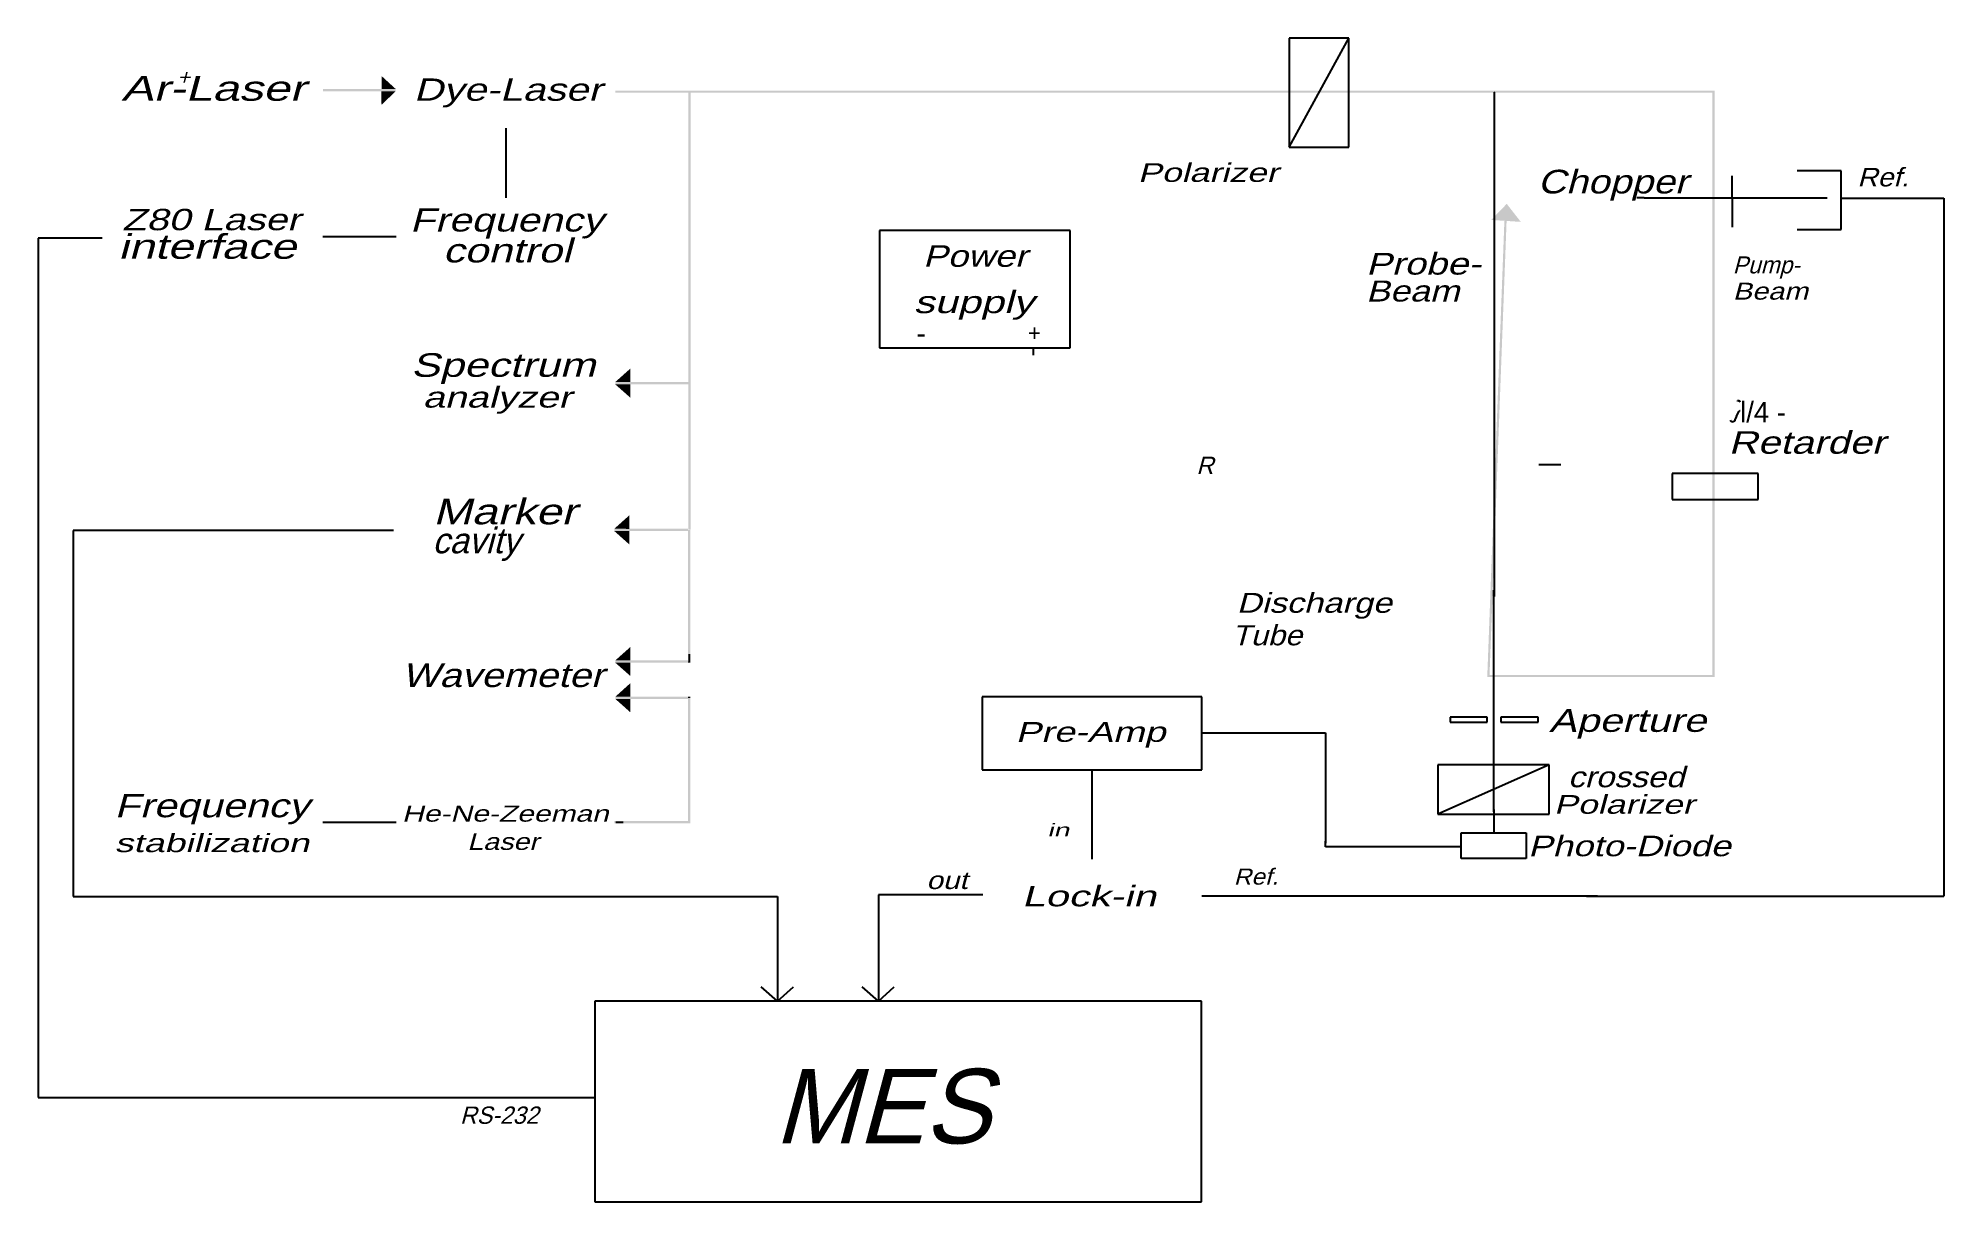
# Model space of a CAD drawing. Extents: x -18.8 to -5.8, y -11.9 to -4.
import ezdxf
from ezdxf.enums import TextEntityAlignment as Align

# ---------------------------------------------------------------- set-up
doc = ezdxf.new("R2010")
doc.units = 0
doc.layers.get('0').update_dxf_attribs({"linetype": 'CONTINUOUS'})
doc.layers.add('1', color=3, linetype='CONTINUOUS')
doc.layers.get('0').off()

# ---------------------------------------------------------------- blocks, each defined once
blk = doc.blocks.new('RECTANG')
at = {"color": 0}
for p, q in [((1, 1), (0, 1)), ((0, 1), (0, 0)), ((1, 0), (1, 1)), ((0, 0), (1, 0))]:
    blk.add_line(p, q, dxfattribs=at)

msp = doc.modelspace()

# ---------------------------------------------------------------- linework, layer by layer
at = {"layer": '1', "color": 0}
for p, q in [((-10.246, -4.747), (-9.839, -4.003)), ((-8.845, -5.275), (-8.845, -4.373)), ((-15.591, -5.094), (-15.591, -4.619)), ((-6.478, -4.909), (-6.778, -4.909)), ((-6.478, -5.309), (-6.478, -4.909)), ((-7.223, -4.944), (-7.223, -4.944)), ((-7.223, -5.094), (-7.223, -4.944)), ((-7.823, -5.094), (-7.873, -5.094)), ((-7.823, -5.094), (-6.823, -5.094)), ((-7.223, -5.094), (-7.223, -5.294)), ((-6.823, -5.094), (-6.573, -5.094)), ((-6.477, -5.097), (-5.777, -5.097)), ((-5.778, -5.097), (-5.778, -9.847)), ((-13.041, -5.317), (-13.041, -6.117)), ((-11.741, -5.317), (-13.041, -5.317)), ((-11.741, -6.117), (-11.741, -5.317)), ((-8.845, -7.815), (-8.845, -5.275)), ((-6.778, -5.309), (-6.478, -5.309)), ((-18.348, -5.369), (-18.785, -5.369)), ((-18.785, -5.369), (-18.785, -11.236)), ((-16.841, -5.359), (-16.341, -5.359)), ((-13.041, -6.117), (-11.991, -6.117)), ((-11.991, -6.167), (-11.991, -6.117)), ((-11.991, -6.117), (-11.741, -6.117)), ((-7.185, -6.48), (-7.188, -6.485)), ((-7.181, -6.479), (-7.185, -6.48)), ((-7.177, -6.479), (-7.181, -6.479)), ((-7.171, -6.482), (-7.177, -6.479)), ((-7.168, -6.488), (-7.171, -6.482)), ((-7.23, -6.62), (-7.233, -6.611)), ((-7.221, -6.626), (-7.23, -6.62)), ((-7.215, -6.624), (-7.221, -6.626)), ((-7.206, -6.618), (-7.215, -6.624)), ((-7.202, -6.603), (-7.206, -6.618)), ((-7.193, -6.586), (-7.202, -6.603)), ((-7.193, -6.586), (-7.178, -6.553)), ((-7.178, -6.553), (-7.172, -6.548)), ((-7.172, -6.548), (-7.169, -6.547)), ((-7.169, -6.547), (-7.168, -6.547)), ((-8.391, -6.917), (-8.541, -6.917)), ((-16.36, -7.366), (-18.545, -7.366)), ((-18.545, -7.366), (-18.545, -9.863)), ((-8.848, -9.285), (-8.848, -7.772)), ((-14.341, -8.209), (-14.341, -8.259)), ((-10.842, -8.746), (-9.998, -8.746)), ((-9.998, -8.746), (-9.998, -9.499)), ((-8.471, -8.966), (-9.232, -9.301)), ((-11.591, -9.609), (-11.591, -9.009)), ((-16.341, -9.359), (-16.841, -9.359)), ((-14.791, -9.359), (-14.841, -9.359)), ((-8.848, -9.27), (-8.848, -9.429)), ((-9.998, -9.526), (-9.998, -9.486)), ((-9.072, -9.526), (-9.998, -9.526)), ((-18.545, -9.863), (-13.739, -9.863)), ((-13.739, -9.863), (-13.739, -10.581)), ((-12.337, -9.853), (-13.05, -9.853)), ((-13.05, -9.853), (-13.05, -10.578)), ((-10.841, -9.859), (-8.141, -9.859)), ((-8.217, -9.861), (-5.778, -9.861)), ((-5.778, -9.861), (-5.779, -9.861)), ((-5.778, -9.847), (-5.778, -9.861)), ((-13.739, -10.578), (-13.849, -10.48)), ((-13.739, -10.578), (-13.63, -10.48)), ((-13.05, -10.578), (-13.16, -10.48)), ((-13.05, -10.578), (-12.941, -10.48)), ((-18.785, -11.236), (-14.984, -11.236))]:
    msp.add_line(p, q, dxfattribs=at)
for points in [[(-16.441, -4.262), (-16.441, -4.35), (-16.345, -4.35)], [(-16.441, -4.459), (-16.442, -4.366), (-16.345, -4.367)], [(-8.856, -4.377), (-8.843, -4.377), (-8.843, -4.366)], [(-8.665, -5.258), (-8.867, -5.245), (-8.761, -5.135)], [(-14.845, -6.351), (-14.742, -6.352), (-14.742, -6.259)], [(-14.845, -6.368), (-14.742, -6.368), (-14.742, -6.459)], [(-14.852, -7.353), (-14.749, -7.354), (-14.749, -7.261)], [(-14.852, -7.369), (-14.749, -7.369), (-14.749, -7.461)], [(-14.845, -8.252), (-14.742, -8.252), (-14.742, -8.16)], [(-14.845, -8.268), (-14.742, -8.268), (-14.742, -8.359)], [(-14.845, -8.5), (-14.742, -8.5), (-14.742, -8.407)], [(-14.845, -8.515), (-14.742, -8.515), (-14.742, -8.607)]]:
    msp.add_solid(points, dxfattribs=at)
for points in [[(-16.84, -4.351), (-16.84, -4.366), (-16.345, -4.351), (-16.345, -4.366)], [(-14.845, -4.362), (-14.845, -4.377), (-8.84, -4.362), (-8.855, -4.377)], [(-14.331, -4.362), (-14.346, -4.362), (-14.331, -7.36), (-14.346, -7.36)], [(-8.845, -4.362), (-8.845, -4.377), (-7.343, -4.362), (-7.343, -4.377)], [(-7.342, -4.362), (-7.357, -4.362), (-7.342, -8.36), (-7.357, -8.36)], [(-8.894, -8.366), (-8.879, -8.366), (-8.777, -5.251), (-8.762, -5.252)], [(-14.844, -6.352), (-14.844, -6.367), (-14.343, -6.352), (-14.343, -6.367)], [(-14.852, -7.353), (-14.852, -7.368), (-14.35, -7.353), (-14.35, -7.368)], [(-14.333, -7.362), (-14.348, -7.362), (-14.333, -8.261), (-14.348, -8.261)], [(-14.844, -8.252), (-14.844, -8.267), (-14.343, -8.252), (-14.343, -8.267)], [(-14.333, -8.261), (-14.348, -8.261), (-14.333, -8.267), (-14.348, -8.267)], [(-7.342, -8.366), (-7.342, -8.351), (-8.894, -8.366), (-8.894, -8.351)], [(-14.844, -8.5), (-14.844, -8.515), (-14.343, -8.5), (-14.343, -8.515)], [(-14.348, -8.509), (-14.333, -8.509), (-14.348, -8.5), (-14.333, -8.5)], [(-14.333, -8.509), (-14.348, -8.509), (-14.333, -9.364), (-14.348, -9.349)], [(-14.333, -9.364), (-14.348, -9.349), (-14.853, -9.364), (-14.853, -9.349)]]:
    msp.add_trace(points, dxfattribs=at)

# ---------------------------------------------------------------- block references
for p, xscale, yscale, zscale in [((-10.246, -4.747), 0.4066808852611565, 0.7433261433273834, 0.4066808852611565), ((-7.631, -7.154), 0.5863380893080175, 0.1781689401581668, 0.5863380893080175), ((-12.342, -9), 1.499691047689668, 0.4992779262244742, 1.499691047689668), ((-9.148, -8.673), 0.2545412735087815, 0.03383616715211524, 0.2545412735087815), ((-8.801, -8.673), 0.2545412735087815, 0.03383616715211524, 0.2545412735087815), ((-9.232, -9.301), 0.7613640936214576, 0.3351879902286665, 0.7613640936214576), ((-9.072, -9.429), 0.4427426000325152, -0.1757438854237083, 0.4427426000325152), ((-14.984, -11.949), 4.140497224493416, 1.371434303679887, 4.140497224493416)]:
    msp.add_blockref('RECTANG', p, dxfattribs=dict(at, xscale=xscale, yscale=yscale, zscale=zscale))

# ---------------------------------------------------------------- texts
at = {"layer": '1', "color": 0, "oblique": 15}
for s, height, p, p2 in [('Ar-Laser', 0.1693, (-18.217, -4.431), (-16.959, -4.431)), ('+', 0.101, (-17.835, -4.32), (-17.748, -4.32)), ('Dye-Laser', 0.1523, (-16.221, -4.431), (-14.937, -4.431)), ('Polarizer', 0.1274, (-11.279, -4.985), (-10.32, -4.985)), ('Chopper', 0.1616, (-8.55, -5.064), (-7.526, -5.064)), ('Ref.', 0.1269, (-6.368, -5.016), (-6.017, -5.016)), ('Z80 Laser', 0.1458, (-18.211, -5.315), (-16.996, -5.315)), ('Frequency', 0.1582, (-16.247, -5.324), (-14.929, -5.324)), ('interface', 0.1678, (-18.238, -5.51), (-17.024, -5.51)), ('control', 0.1628, (-16.022, -5.535), (-15.145, -5.535)), ('Power', 0.1476, (-12.745, -5.565), (-12.035, -5.565)), ('Probe-', 0.1483, (-9.721, -5.618), (-8.937, -5.618)), ('supply', 0.1512, (-12.809, -5.881), (-11.989, -5.881)), ('Beam', 0.1436, (-9.721, -5.802), (-9.084, -5.802)), ('Beam', 0.116, (-7.218, -5.789), (-6.704, -5.789)), ('Spectrum', 0.1611, (-16.239, -6.316), (-14.981, -6.316)), ('analyzer', 0.1412, (-16.16, -6.526), (-15.145, -6.526)), ('Retarder', 0.1537, (-7.247, -6.841), (-6.179, -6.841)), ('R', 0.118, (-10.879, -6.979), (-10.762, -6.979)), ('Marker', 0.1743, (-16.089, -7.323), (-15.11, -7.323)), ('Discharge', 0.1357, (-10.604, -7.927), (-9.545, -7.927)), ('Tube', 0.1375, (-10.637, -8.149), (-10.158, -8.149)), ('Wavemeter', 0.1617, (-16.301, -8.434), (-14.923, -8.434)), ('Aperture', 0.1553, (-8.472, -8.74), (-7.4, -8.74)), ('Pre-Amp', 0.1351, (-12.113, -8.808), (-11.09, -8.808)), ('crossed', 0.1402, (-8.343, -9.118), (-7.549, -9.118)), ('Frequency', 0.1594, (-18.263, -9.323), (-16.935, -9.323)), ('Polarizer', 0.1274, (-8.439, -9.299), (-7.481, -9.299)), ('He-Ne-Zeeman', 0.11017, (-16.302, -9.353), (-14.891, -9.353)), ('in', 0.0879, (-11.897, -9.454), (-11.747, -9.454)), ('stabilization', 0.12451, (-18.263, -9.561), (-16.935, -9.561)), ('Laser', 0.1138, (-15.856, -9.546), (-15.368, -9.546)), ('Photo-Diode', 0.14025, (-8.615, -9.589), (-7.232, -9.589)), ('out', 0.1201, (-12.722, -9.813), (-12.442, -9.813)), ('Ref.', 0.1099, (-10.624, -9.783), (-10.32, -9.783)), ('Lock-in', 0.1393, (-12.07, -9.931), (-11.154, -9.931))]:
    msp.add_text(s, height=height, dxfattribs=at).set_placement(p, p2, align=Align.ALIGNED)
for s, height, p in [('Pump-', 0.116, (-7.218, -5.61)), ('cavity', 0.1743, (-16.094, -7.521)), ('RS-232', 0.1181, (-15.905, -11.416))]:
    msp.add_text(s, height=height, dxfattribs=at).set_placement(p)
at = {"layer": '1', "color": 0}
for s, height, p in [('+', 0.113, (-12.029, -6.073)), ('-', 0.15, (-12.791, -6.092)), ('l/4 -', 0.14, (-7.168, -6.627))]:
    msp.add_text(s, height=height, dxfattribs=at).set_placement(p)
at = {"layer": '1', "color": 0, "oblique": 15}
msp.add_text('MES', height=0.5094, dxfattribs=at).set_placement((-13.023, -11.55), align=Align.CENTER)

doc.saveas('drawing.dxf')
